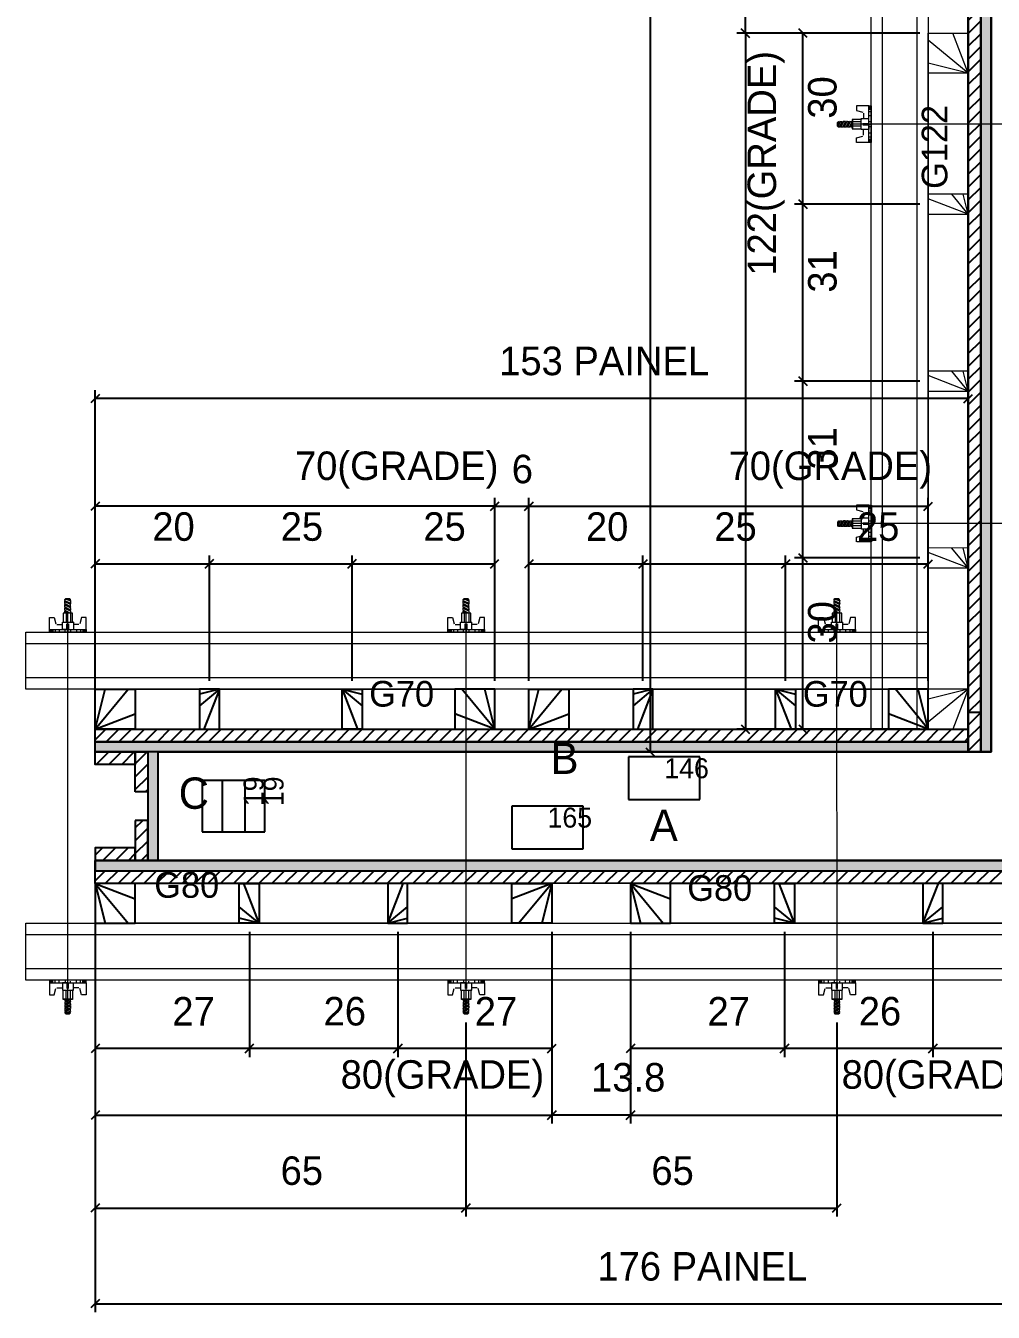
# Model space of a CAD drawing. Header units: metres. Extents: x 4696 to 8840, y 4017 to 4748.
# Drawn here: x 4696.1 to 5035.2, y 4016.9 to 4467.9 of the extents above; entities that cross this region are included whole.
import ezdxf

# ---------------------------------------------------------------- set-up
doc = ezdxf.new("R2010")
doc.units = ezdxf.units.M
for name, color, linetype in [('CHAPA', 7, 'Continuous'), ('CONCRETO', 7, 'Continuous'), ('COTA', 7, 'Continuous'), ('Hachura', 7, 'Continuous'), ('Madeira', 7, 'Continuous'), ('MEIO_PONT', 7, 'Continuous'), ('Perfil Metálico', 7, 'Continuous'), ('SARRAFO', 7, 'Continuous'), ('TEXTO_GERAL', 7, 'Continuous')]:
    doc.layers.add(name, color=color, linetype=linetype)

msp = doc.modelspace()

# ---------------------------------------------------------------- hatches: boundary and pattern name
at = {"layer": 'Hachura'}
h = msp.add_hatch(dxfattribs=at)
h.set_pattern_fill('ANSI31')
h.paths.add_polyline_path([(5026.46, 4633.3), (5030.86, 4633.3), (5030.86, 4213.3), (5026.46, 4213.3), (5026.46, 4633.3)])
h = msp.add_hatch(color=7, dxfattribs=at)
h.dxf.hatch_style = 1
h.paths.add_polyline_path([(5030.86, 4633.3), (5034.46, 4633.3), (5034.46, 4213.3), (5030.86, 4213.3), (5030.86, 4633.3)])
h = msp.add_hatch(dxfattribs=at)
h.set_pattern_fill('ANSI31')
h.paths.add_polyline_path([(5026.46, 4216.9), (5026.46, 4221.3), (4720.46, 4221.3), (4720.46, 4216.9), (5026.46, 4216.9)])
h = msp.add_hatch(color=7, dxfattribs=at)
h.dxf.hatch_style = 1
h.paths.add_polyline_path([(5026.46, 4213.3), (4720.46, 4213.3), (4720.46, 4216.9), (5026.46, 4216.9), (5026.46, 4213.3)])
h = msp.add_hatch(dxfattribs=at)
h.set_pattern_fill('ANSI31')
h.paths.add_polyline_path([(4734.46, 4208.9), (4734.46, 4213.3), (4720.46, 4213.3), (4720.46, 4208.9), (4734.46, 4208.9)])
h = msp.add_hatch(dxfattribs=at)
h.set_pattern_fill('ANSI31')
h.paths.add_polyline_path([(4738.86, 4213.3), (4734.46, 4213.3), (4734.46, 4199.3), (4738.86, 4199.3), (4738.86, 4213.3)])
h = msp.add_hatch(color=7, dxfattribs=at)
h.dxf.hatch_style = 1
h.paths.add_polyline_path([(4738.86, 4175.3), (4742.46, 4175.3), (4742.46, 4213.3), (4738.86, 4213.3), (4738.86, 4175.3)])
h = msp.add_hatch(dxfattribs=at)
h.set_pattern_fill('ANSI31')
h.paths.add_polyline_path([(4738.86, 4175.3), (4734.46, 4175.3), (4734.46, 4189.3), (4738.86, 4189.3), (4738.86, 4175.3)])
h = msp.add_hatch(dxfattribs=at)
h.set_pattern_fill('ANSI31')
h.paths.add_polyline_path([(4734.46, 4179.7), (4734.46, 4175.3), (4720.46, 4175.3), (4720.46, 4179.7), (4734.46, 4179.7)])
h = msp.add_hatch(color=7, dxfattribs=at)
h.dxf.hatch_style = 1
h.paths.add_polyline_path([(5072.46, 4175.3), (4720.46, 4175.3), (4720.46, 4171.7), (5072.46, 4171.7), (5072.46, 4175.3)])
h = msp.add_hatch(dxfattribs=at)
h.set_pattern_fill('ANSI31')
h.paths.add_polyline_path([(5072.46, 4171.7), (5072.46, 4167.3), (4720.46, 4167.3), (4720.46, 4171.7), (5072.46, 4171.7)])

# ---------------------------------------------------------------- linework, layer by layer
at = {"layer": 'CHAPA', "color": 1, "lineweight": 25}
for points in [[(5034.46, 4633.3), (5034.46, 4213.3), (5030.86, 4213.3), (5030.86, 4633.3)], [(5026.46, 4213.3), (4720.46, 4213.3), (4720.46, 4216.9), (5026.46, 4216.9)], [(4738.86, 4175.3), (4742.46, 4175.3), (4742.46, 4213.3), (4738.86, 4213.3)], [(5072.46, 4175.3), (4720.46, 4175.3), (4720.46, 4171.7), (5072.46, 4171.7)]]:
    msp.add_lwpolyline(points, close=True, dxfattribs=at)
at = {"layer": 'CONCRETO', "color": 2, "lineweight": 25}
msp.add_lwpolyline([(4742.46, 4175.3), (4742.46, 4213.3), (5034.46, 4213.3), (5034.46, 4611.3), (5072.46, 4611.3), (5072.46, 4175.3)], close=True, dxfattribs=at)
at = {"layer": 'COTA', "color": 241, "lineweight": 25}
for p, q in [((4914.97, 4633.3), (4914.97, 4213.3)), ((4948.33, 4465.31), (4948.33, 4473.32)), ((5009.47, 4465.31), (4945.33, 4465.31)), ((5009.46, 4465.31), (4945.33, 4465.31)), ((4948.33, 4465.31), (4948.33, 4221.32)), ((5009.46, 4465.31), (4965.52, 4465.31)), ((4968.52, 4405.32), (4968.52, 4465.31)), ((5009.46, 4405.32), (4965.52, 4405.32)), ((5009.46, 4405.32), (4965.52, 4405.32)), ((4968.52, 4343.32), (4968.52, 4405.32)), ((5009.46, 4343.32), (4965.52, 4343.32)), ((5009.46, 4343.32), (4965.52, 4343.32)), ((4968.52, 4281.32), (4968.52, 4343.32)), ((4720.46, 4216.3), (4720.46, 4340.17)), ((5026.46, 4216.3), (5026.46, 4340.17)), ((5026.46, 4337.17), (4720.46, 4337.17)), ((4720.46, 4238.27), (4720.46, 4302.42)), ((4860.46, 4299.42), (4720.46, 4299.42)), ((4860.46, 4238.3), (4860.46, 4302.42)), ((4860.46, 4238.3), (4860.46, 4302.41)), ((4872.45, 4299.41), (4860.46, 4299.41)), ((4872.45, 4238.26), (4872.45, 4302.41)), ((4872.45, 4238.29), (4872.45, 4302.41)), ((5012.45, 4299.41), (4872.45, 4299.41)), ((5012.45, 4238.28), (5012.45, 4302.41)), ((4720.46, 4238.3), (4720.46, 4282.23)), ((4760.46, 4238.3), (4760.46, 4282.23)), ((4760.46, 4238.3), (4760.46, 4282.23)), ((4810.46, 4238.3), (4810.46, 4282.23)), ((4810.46, 4238.3), (4810.46, 4282.23)), ((4860.46, 4238.3), (4860.46, 4282.23)), ((4872.45, 4238.29), (4872.45, 4282.21)), ((4912.45, 4238.29), (4912.45, 4282.21)), ((4912.45, 4238.29), (4912.45, 4282.21)), ((4962.45, 4238.29), (4962.45, 4282.21)), ((4962.45, 4238.29), (4962.45, 4282.21)), ((5009.46, 4281.32), (4965.52, 4281.32)), ((5009.46, 4281.32), (4965.52, 4281.32)), ((4968.52, 4221.32), (4968.52, 4281.32)), ((5012.45, 4238.28), (5012.45, 4282.21)), ((4720.46, 4279.23), (4760.46, 4279.23)), ((4760.46, 4279.23), (4810.46, 4279.23)), ((4810.46, 4279.23), (4860.46, 4279.23)), ((4872.45, 4279.21), (4912.45, 4279.21)), ((4912.45, 4279.21), (4962.45, 4279.21)), ((4962.45, 4279.21), (5012.45, 4279.21)), ((5009.45, 4221.32), (4945.33, 4221.32)), ((5009.45, 4221.32), (4965.52, 4221.32)), ((5023.46, 4213.3), (4911.97, 4213.3)), ((4720.46, 4164.26), (4720.46, 4016.9)), ((4720.46, 4164.26), (4720.46, 4050.43)), ((4720.48, 4150.26), (4720.48, 4106.33)), ((4720.48, 4150.26), (4720.48, 4083.03)), ((4774.48, 4150.26), (4774.48, 4106.33)), ((4774.48, 4150.26), (4774.48, 4106.33)), ((4826.48, 4150.26), (4826.48, 4106.33)), ((4826.48, 4150.26), (4826.48, 4106.33)), ((4880.46, 4150.3), (4880.46, 4083.03)), ((4880.48, 4150.26), (4880.48, 4106.33)), ((4880.48, 4150.26), (4880.48, 4083.03)), ((4908.06, 4150.26), (4908.06, 4083.03)), ((4908.08, 4150.26), (4908.08, 4106.33)), ((4908.08, 4150.26), (4908.08, 4083.03)), ((4962.08, 4150.26), (4962.08, 4106.33)), ((4962.08, 4150.26), (4962.08, 4106.33)), ((5014.08, 4150.26), (5014.08, 4106.33)), ((5014.08, 4150.26), (5014.08, 4106.33)), ((4850.39, 4118.5), (4850.39, 4050.43)), ((4850.39, 4118.5), (4850.39, 4050.43)), ((4980.39, 4118.5), (4980.39, 4050.43)), ((4774.48, 4109.33), (4720.48, 4109.33)), ((4826.48, 4109.33), (4774.48, 4109.33)), ((4880.48, 4109.33), (4826.48, 4109.33)), ((4962.08, 4109.33), (4908.08, 4109.33)), ((5014.08, 4109.33), (4962.08, 4109.33)), ((5068.08, 4109.33), (5014.08, 4109.33)), ((4720.48, 4086.03), (4880.48, 4086.03)), ((4908.06, 4086.03), (4880.46, 4086.03)), ((4908.08, 4086.03), (5068.08, 4086.03)), ((4720.46, 4053.43), (4850.39, 4053.43)), ((4850.39, 4053.43), (4980.39, 4053.43)), ((4720.46, 4019.9), (5072.46, 4019.9))]:
    msp.add_line(p, q, dxfattribs=at)
at = {"layer": 'COTA', "color": 0, "lineweight": 25}
for p, q in [((4949.83, 4463.81), (4946.83, 4466.81)), ((4946.83, 4466.81), (4949.83, 4463.81)), ((4970.02, 4463.81), (4967.02, 4466.81)), ((4970.02, 4403.82), (4967.02, 4406.82)), ((4967.02, 4406.82), (4970.02, 4403.82)), ((4970.02, 4341.82), (4967.02, 4344.82)), ((4967.02, 4344.82), (4970.02, 4341.82)), ((4721.96, 4338.67), (4718.96, 4335.67)), ((5024.96, 4335.67), (5027.96, 4338.67)), ((4721.96, 4300.92), (4718.96, 4297.92)), ((4858.96, 4297.92), (4861.96, 4300.92)), ((4861.96, 4300.91), (4858.96, 4297.91)), ((4873.95, 4300.91), (4870.95, 4297.91)), ((4870.95, 4297.91), (4873.95, 4300.91)), ((5010.95, 4297.91), (5013.95, 4300.91)), ((4721.96, 4280.73), (4718.96, 4277.73)), ((4758.96, 4277.73), (4761.96, 4280.73)), ((4761.96, 4280.73), (4758.96, 4277.73)), ((4808.96, 4277.73), (4811.96, 4280.73)), ((4811.96, 4280.73), (4808.96, 4277.73)), ((4858.96, 4277.73), (4861.96, 4280.73)), ((4873.95, 4280.71), (4870.95, 4277.71)), ((4910.95, 4277.71), (4913.95, 4280.71)), ((4913.95, 4280.71), (4910.95, 4277.71)), ((4960.95, 4277.71), (4963.95, 4280.71)), ((4963.95, 4280.71), (4960.95, 4277.71)), ((4970.02, 4279.82), (4967.02, 4282.82)), ((4967.02, 4282.82), (4970.02, 4279.82)), ((5010.95, 4277.71), (5013.95, 4280.71)), ((4946.83, 4222.82), (4949.83, 4219.82)), ((4967.02, 4222.82), (4970.02, 4219.82)), ((4913.47, 4214.8), (4916.47, 4211.8)), ((4721.98, 4110.83), (4718.98, 4107.83)), ((4775.98, 4110.83), (4772.98, 4107.83)), ((4772.98, 4107.83), (4775.98, 4110.83)), ((4827.98, 4110.83), (4824.98, 4107.83)), ((4824.98, 4107.83), (4827.98, 4110.83)), ((4878.98, 4107.83), (4881.98, 4110.83)), ((4909.58, 4110.83), (4906.58, 4107.83)), ((4963.58, 4110.83), (4960.58, 4107.83)), ((4960.58, 4107.83), (4963.58, 4110.83)), ((5015.58, 4110.83), (5012.58, 4107.83)), ((5012.58, 4107.83), (5015.58, 4110.83)), ((4721.98, 4087.53), (4718.98, 4084.53)), ((4881.96, 4087.53), (4878.96, 4084.53)), ((4878.98, 4084.53), (4881.98, 4087.53)), ((4906.56, 4084.53), (4909.56, 4087.53)), ((4909.58, 4087.53), (4906.58, 4084.53)), ((4721.96, 4054.93), (4718.96, 4051.93)), ((4848.89, 4051.93), (4851.89, 4054.93)), ((4851.89, 4054.93), (4848.89, 4051.93)), ((4978.89, 4051.93), (4981.89, 4054.93)), ((4721.96, 4021.4), (4718.96, 4018.4))]:
    msp.add_line(p, q, dxfattribs=at)
at = {"layer": 'COTA', "color": 180, "lineweight": 25}
for p, q in [((4932.42, 4211.6), (4907.42, 4211.6)), ((4907.42, 4211.6), (4907.42, 4196.6)), ((4932.42, 4196.6), (4932.42, 4211.6)), ((4772.95, 4203.3), (4757.95, 4203.3)), ((4757.95, 4203.3), (4757.95, 4185.3)), ((4779.95, 4203.3), (4764.95, 4203.3)), ((4764.95, 4203.3), (4764.95, 4185.3)), ((4772.95, 4185.3), (4772.95, 4203.3)), ((4779.95, 4185.3), (4779.95, 4203.3)), ((4891.49, 4194.3), (4866.49, 4194.3)), ((4866.49, 4194.3), (4866.49, 4179.3)), ((4891.49, 4179.3), (4891.49, 4194.3)), ((4907.42, 4196.6), (4932.42, 4196.6)), ((4757.95, 4185.3), (4772.95, 4185.3)), ((4764.95, 4185.3), (4779.95, 4185.3)), ((4866.49, 4179.3), (4891.49, 4179.3))]:
    msp.add_line(p, q, dxfattribs=at)
at = {"layer": 'Hachura', "color": 0, "lineweight": 9}
for p, q in [((4991.56, 4439.84), (4987.31, 4439.84)), ((4987.31, 4439.84), (4987.31, 4438.17)), ((4987.31, 4438.17), (4989.52, 4437.58)), ((4991.54, 4439.7), (4992.47, 4439.7)), ((4991.54, 4439.49), (4992.47, 4439.49)), ((4991.54, 4439.16), (4992.47, 4439.16)), ((4991.54, 4438.69), (4992.47, 4438.69)), ((4991.54, 4437.85), (4992.47, 4437.85)), ((4991.56, 4426.94), (4991.56, 4439.84)), ((4991.56, 4439.84), (4992.47, 4439.84)), ((4992.47, 4439.84), (4992.47, 4426.95)), ((4992.47, 4438.89), (4992.47, 4431.07)), ((4980.99, 4434.29), (4980.67, 4433.97)), ((4980.67, 4432.68), (4980.67, 4433.97)), ((4980.99, 4433.78), (4981.32, 4434.45)), ((4981.55, 4434.4), (4980.99, 4433.26)), ((4980.99, 4434.04), (4981.12, 4434.3)), ((4981.63, 4434.3), (4980.99, 4433.01)), ((4980.99, 4434.29), (4980.99, 4432.36)), ((4981.31, 4432.36), (4982.28, 4434.3)), ((4981.31, 4432.36), (4982.28, 4434.3)), ((4981.4, 4432.29), (4982.48, 4434.45)), ((4981.63, 4434.3), (4982.28, 4434.3)), ((4982.71, 4434.4), (4981.64, 4432.25)), ((4982.79, 4434.3), (4981.82, 4432.36)), ((4982.47, 4432.36), (4983.44, 4434.3)), ((4982.56, 4432.29), (4983.65, 4434.45)), ((4983.44, 4434.3), (4982.79, 4434.3)), ((4983.87, 4434.4), (4982.8, 4432.25)), ((4983.95, 4434.3), (4982.99, 4432.36)), ((4983.63, 4432.36), (4984.6, 4434.3)), ((4983.72, 4432.29), (4984.81, 4434.45)), ((4984.16, 4434.3), (4983.95, 4434.3)), ((4985.03, 4434.4), (4983.96, 4432.25)), ((4985.11, 4434.3), (4984.15, 4432.36)), ((4984.16, 4434.3), (4984.6, 4434.3)), ((4984.79, 4432.36), (4985.76, 4434.3)), ((4985.11, 4434.3), (4985.76, 4434.3)), ((4985.76, 4433.52), (4985.13, 4432.25)), ((4985.76, 4435.07), (4985.76, 4431.72)), ((4988.98, 4435.07), (4985.76, 4435.07)), ((4985.76, 4434.3), (4988.98, 4434.3)), ((4985.83, 4435.07), (4985.83, 4431.72)), ((4988.98, 4431.46), (4988.98, 4435.33)), ((4988.98, 4435.33), (4991.56, 4435.33)), ((4988.98, 4435.33), (4988.98, 4435.07)), ((4988.98, 4435.33), (4988.98, 4435.07)), ((4989.56, 4433.6), (4991.56, 4433.6)), ((4989.76, 4437.27), (4989.76, 4435.32)), ((4991.54, 4436.42), (4992.47, 4436.42)), ((4991.56, 4433.39), (4991.56, 4431.46)), ((4991.56, 4433.39), (4992.47, 4433.39)), ((4991.69, 4434.37), (4992.12, 4434.37)), ((4980.99, 4432.36), (4980.67, 4432.68)), ((4981.31, 4432.36), (4980.99, 4432.36)), ((4982.47, 4432.36), (4981.82, 4432.36)), ((4983.63, 4432.36), (4982.99, 4432.36)), ((4983.2, 4432.36), (4982.99, 4432.36)), ((4984.79, 4432.36), (4984.15, 4432.36)), ((4985.76, 4433.26), (4985.31, 4432.36)), ((4985.76, 4432.36), (4985.31, 4432.36)), ((4985.76, 4432.75), (4988.98, 4432.75)), ((4985.76, 4431.72), (4988.98, 4431.72)), ((4987.31, 4428.62), (4989.52, 4429.2)), ((4991.56, 4431.46), (4988.98, 4431.46)), ((4991.56, 4433.08), (4989.56, 4433.08)), ((4989.76, 4429.51), (4989.76, 4431.46)), ((4991.54, 4430.35), (4992.47, 4430.35)), ((4991.54, 4428.94), (4992.47, 4428.94)), ((4991.56, 4432.1), (4991.56, 4432.75)), ((4991.56, 4426.94), (4991.56, 4432.1)), ((4991.88, 4432.43), (4991.67, 4432.43)), ((4992.32, 4432.43), (4991.88, 4432.43)), ((4987.31, 4426.94), (4987.31, 4428.62)), ((4992.47, 4426.95), (4987.33, 4426.95)), ((4991.54, 4428.1), (4992.47, 4428.1)), ((4991.54, 4427.63), (4992.47, 4427.63)), ((4991.54, 4427.3), (4992.47, 4427.3)), ((4991.54, 4427.08), (4992.47, 4427.08)), ((4991.59, 4299.84), (4987.33, 4299.84)), ((4987.33, 4299.84), (4987.33, 4298.17)), ((4987.33, 4298.17), (4989.54, 4297.58)), ((4991.57, 4299.7), (4992.5, 4299.7)), ((4991.57, 4299.49), (4992.5, 4299.49)), ((4991.57, 4299.16), (4992.5, 4299.16)), ((4991.57, 4298.69), (4992.5, 4298.69)), ((4991.59, 4286.94), (4991.59, 4299.84)), ((4991.59, 4299.84), (4992.49, 4299.84)), ((4992.49, 4299.84), (4992.49, 4286.95)), ((4992.49, 4298.89), (4992.49, 4291.07)), ((4981.01, 4294.29), (4980.69, 4293.97)), ((4980.69, 4292.68), (4980.69, 4293.97)), ((4981.01, 4293.78), (4981.35, 4294.45)), ((4981.58, 4294.4), (4981.01, 4293.26)), ((4981.01, 4294.04), (4981.14, 4294.3)), ((4981.66, 4294.3), (4981.01, 4293.01)), ((4981.01, 4294.29), (4981.01, 4292.36)), ((4981.34, 4292.36), (4982.3, 4294.3)), ((4981.34, 4292.36), (4982.3, 4294.3)), ((4981.43, 4292.29), (4982.51, 4294.45)), ((4981.66, 4294.3), (4982.3, 4294.3)), ((4982.74, 4294.4), (4981.67, 4292.25)), ((4982.82, 4294.3), (4981.85, 4292.36)), ((4982.5, 4292.36), (4983.46, 4294.3)), ((4982.59, 4292.29), (4983.67, 4294.45)), ((4983.46, 4294.3), (4982.82, 4294.3)), ((4983.9, 4294.4), (4982.83, 4292.25)), ((4983.98, 4294.3), (4983.01, 4292.36)), ((4983.66, 4292.36), (4984.62, 4294.3)), ((4983.75, 4292.29), (4984.83, 4294.45)), ((4984.19, 4294.3), (4983.98, 4294.3)), ((4985.06, 4294.4), (4983.99, 4292.25)), ((4985.14, 4294.3), (4984.17, 4292.36)), ((4984.19, 4294.3), (4984.62, 4294.3)), ((4984.82, 4292.36), (4985.79, 4294.3)), ((4985.14, 4294.3), (4985.79, 4294.3)), ((4985.79, 4293.52), (4985.15, 4292.25)), ((4985.79, 4295.07), (4985.79, 4291.72)), ((4989.01, 4295.07), (4985.79, 4295.07)), ((4985.79, 4294.3), (4989.01, 4294.3)), ((4985.85, 4295.07), (4985.85, 4291.72)), ((4989.01, 4291.46), (4989.01, 4295.33)), ((4989.01, 4295.33), (4991.59, 4295.33)), ((4989.01, 4295.33), (4989.01, 4295.07)), ((4989.01, 4295.33), (4989.01, 4295.07)), ((4989.59, 4293.6), (4991.59, 4293.6)), ((4989.78, 4297.27), (4989.78, 4295.32)), ((4991.57, 4297.85), (4992.5, 4297.85)), ((4991.57, 4296.42), (4992.49, 4296.42)), ((4991.72, 4294.37), (4992.15, 4294.37)), ((4981.01, 4292.36), (4980.69, 4292.68)), ((4981.34, 4292.36), (4981.01, 4292.36)), ((4982.5, 4292.36), (4981.85, 4292.36)), ((4983.66, 4292.36), (4983.01, 4292.36)), ((4983.22, 4292.36), (4983.01, 4292.36)), ((4984.82, 4292.36), (4984.17, 4292.36)), ((4985.79, 4293.26), (4985.33, 4292.36)), ((4985.79, 4292.36), (4985.33, 4292.36)), ((4985.79, 4292.75), (4989.01, 4292.75)), ((4985.79, 4291.72), (4989.01, 4291.72)), ((4987.33, 4288.62), (4989.54, 4289.2)), ((4991.59, 4291.46), (4989.01, 4291.46)), ((4991.59, 4293.08), (4989.59, 4293.08)), ((4989.78, 4289.51), (4989.78, 4291.46)), ((4991.57, 4290.35), (4992.5, 4290.35)), ((4991.59, 4293.39), (4991.59, 4291.46)), ((4991.59, 4293.39), (4992.49, 4293.39)), ((4991.59, 4292.1), (4991.59, 4292.75)), ((4991.59, 4286.94), (4991.59, 4292.1)), ((4991.91, 4292.43), (4991.7, 4292.43)), ((4992.34, 4292.43), (4991.91, 4292.43)), ((4987.33, 4286.94), (4987.33, 4288.62)), ((4992.49, 4286.95), (4987.36, 4286.95)), ((4991.57, 4288.94), (4992.5, 4288.94)), ((4991.57, 4288.1), (4992.5, 4288.1)), ((4991.57, 4287.63), (4992.5, 4287.63)), ((4991.57, 4287.3), (4992.5, 4287.3)), ((4991.57, 4287.08), (4992.5, 4287.08)), ((4709.82, 4266.78), (4710.14, 4267.1)), ((4709.82, 4266.46), (4709.82, 4266.78)), ((4711.76, 4266.78), (4709.82, 4266.78)), ((4709.82, 4266.46), (4711.76, 4265.49)), ((4709.82, 4266.46), (4711.76, 4265.49)), ((4710.14, 4267.1), (4711.43, 4267.1)), ((4711.76, 4266.14), (4710.47, 4266.78)), ((4711.86, 4266.21), (4710.73, 4266.78)), ((4711.24, 4266.78), (4711.92, 4266.44)), ((4711.76, 4266.78), (4711.43, 4267.1)), ((4711.5, 4266.78), (4711.76, 4266.65)), ((4849.42, 4266.78), (4849.74, 4267.1)), ((4849.42, 4266.46), (4849.42, 4266.78)), ((4851.36, 4266.78), (4849.42, 4266.78)), ((4849.42, 4266.46), (4851.36, 4265.49)), ((4849.42, 4266.46), (4851.36, 4265.49)), ((4849.74, 4267.1), (4851.03, 4267.1)), ((4851.36, 4266.14), (4850.07, 4266.78)), ((4851.46, 4266.21), (4850.33, 4266.78)), ((4850.84, 4266.78), (4851.52, 4266.44)), ((4851.36, 4266.78), (4851.03, 4267.1)), ((4851.1, 4266.78), (4851.36, 4266.65)), ((4979.42, 4266.78), (4979.74, 4267.1)), ((4979.42, 4266.46), (4979.42, 4266.78)), ((4981.36, 4266.78), (4979.42, 4266.78)), ((4979.42, 4266.46), (4981.36, 4265.49)), ((4979.42, 4266.46), (4981.36, 4265.49)), ((4979.74, 4267.1), (4981.03, 4267.1)), ((4981.36, 4266.14), (4980.07, 4266.78)), ((4981.46, 4266.21), (4980.33, 4266.78)), ((4980.84, 4266.78), (4981.52, 4266.44)), ((4981.36, 4266.78), (4981.03, 4267.1)), ((4981.1, 4266.78), (4981.36, 4266.65)), ((4712.53, 4262.01), (4709.18, 4262.01)), ((4709.18, 4262.01), (4709.18, 4258.78)), ((4712.53, 4261.94), (4709.18, 4261.94)), ((4711.86, 4265.05), (4709.72, 4266.12)), ((4711.86, 4263.89), (4709.72, 4264.96)), ((4711.86, 4262.73), (4709.72, 4263.8)), ((4710.98, 4262.01), (4709.72, 4262.64)), ((4709.75, 4266.37), (4711.92, 4265.28)), ((4709.75, 4265.2), (4711.92, 4264.12)), ((4709.75, 4264.04), (4711.92, 4262.96)), ((4709.82, 4265.3), (4709.82, 4265.94)), ((4711.76, 4264.97), (4709.82, 4265.94)), ((4709.82, 4265.3), (4711.76, 4264.33)), ((4709.82, 4264.14), (4709.82, 4264.78)), ((4711.76, 4263.81), (4709.82, 4264.78)), ((4709.82, 4264.57), (4709.82, 4264.78)), ((4709.82, 4264.14), (4711.76, 4263.17)), ((4709.82, 4262.98), (4709.82, 4263.62)), ((4711.76, 4262.65), (4709.82, 4263.62)), ((4709.82, 4262.98), (4711.76, 4262.01)), ((4710.73, 4262.01), (4709.82, 4262.46)), ((4709.82, 4262.01), (4709.82, 4262.46)), ((4710.21, 4262.01), (4710.21, 4258.78)), ((4711.76, 4266.14), (4711.76, 4265.49)), ((4711.76, 4264.33), (4711.76, 4264.97)), ((4711.76, 4263.6), (4711.76, 4263.81)), ((4711.76, 4263.6), (4711.76, 4263.17)), ((4711.76, 4262.65), (4711.76, 4262.01)), ((4711.76, 4262.01), (4711.76, 4258.78)), ((4712.53, 4258.78), (4712.53, 4262.01)), ((4852.13, 4262.01), (4848.78, 4262.01)), ((4848.78, 4262.01), (4848.78, 4258.78)), ((4852.13, 4261.94), (4848.78, 4261.94)), ((4851.46, 4265.05), (4849.32, 4266.12)), ((4851.46, 4263.89), (4849.32, 4264.96)), ((4851.46, 4262.73), (4849.32, 4263.8)), ((4850.58, 4262.01), (4849.32, 4262.64)), ((4849.35, 4266.37), (4851.52, 4265.28)), ((4849.35, 4265.2), (4851.52, 4264.12)), ((4849.35, 4264.04), (4851.52, 4262.96)), ((4849.42, 4265.3), (4849.42, 4265.94)), ((4851.36, 4264.97), (4849.42, 4265.94)), ((4849.42, 4265.3), (4851.36, 4264.33)), ((4849.42, 4264.14), (4849.42, 4264.78)), ((4851.36, 4263.81), (4849.42, 4264.78)), ((4849.42, 4264.57), (4849.42, 4264.78)), ((4849.42, 4264.14), (4851.36, 4263.17)), ((4849.42, 4262.98), (4849.42, 4263.62)), ((4851.36, 4262.65), (4849.42, 4263.62)), ((4849.42, 4262.98), (4851.36, 4262.01)), ((4850.33, 4262.01), (4849.42, 4262.46)), ((4849.42, 4262.01), (4849.42, 4262.46)), ((4849.81, 4262.01), (4849.81, 4258.78)), ((4851.36, 4266.14), (4851.36, 4265.49)), ((4851.36, 4264.33), (4851.36, 4264.97)), ((4851.36, 4263.6), (4851.36, 4263.81)), ((4851.36, 4263.6), (4851.36, 4263.17)), ((4851.36, 4262.65), (4851.36, 4262.01)), ((4851.36, 4262.01), (4851.36, 4258.78)), ((4852.13, 4258.78), (4852.13, 4262.01)), ((4982.13, 4262.01), (4978.78, 4262.01)), ((4978.78, 4262.01), (4978.78, 4258.78)), ((4982.13, 4261.94), (4978.78, 4261.94)), ((4981.46, 4265.05), (4979.32, 4266.12)), ((4981.46, 4263.89), (4979.32, 4264.96)), ((4981.46, 4262.73), (4979.32, 4263.8)), ((4980.58, 4262.01), (4979.32, 4262.64)), ((4979.35, 4266.37), (4981.52, 4265.28)), ((4979.35, 4265.2), (4981.52, 4264.12)), ((4979.35, 4264.04), (4981.52, 4262.96)), ((4979.42, 4265.3), (4979.42, 4265.94)), ((4981.36, 4264.97), (4979.42, 4265.94)), ((4979.42, 4265.3), (4981.36, 4264.33)), ((4979.42, 4264.14), (4979.42, 4264.78)), ((4981.36, 4263.81), (4979.42, 4264.78)), ((4979.42, 4264.57), (4979.42, 4264.78)), ((4979.42, 4264.14), (4981.36, 4263.17)), ((4979.42, 4262.98), (4979.42, 4263.62)), ((4981.36, 4262.65), (4979.42, 4263.62)), ((4979.42, 4262.98), (4981.36, 4262.01)), ((4980.33, 4262.01), (4979.42, 4262.46)), ((4979.42, 4262.01), (4979.42, 4262.46)), ((4979.81, 4262.01), (4979.81, 4258.78)), ((4981.36, 4266.14), (4981.36, 4265.49)), ((4981.36, 4264.33), (4981.36, 4264.97)), ((4981.36, 4263.6), (4981.36, 4263.81)), ((4981.36, 4263.6), (4981.36, 4263.17)), ((4981.36, 4262.65), (4981.36, 4262.01)), ((4981.36, 4262.01), (4981.36, 4258.78)), ((4982.13, 4258.78), (4982.13, 4262.01)), ((4704.41, 4260.46), (4706.08, 4260.46)), ((4704.41, 4255.3), (4704.41, 4260.44)), ((4706.08, 4260.46), (4706.66, 4258.25)), ((4706.98, 4258.01), (4708.92, 4258.01)), ((4708.92, 4258.78), (4712.79, 4258.78)), ((4708.92, 4256.2), (4708.92, 4258.78)), ((4710.54, 4256.2), (4710.54, 4258.2)), ((4711.06, 4258.2), (4711.06, 4256.2)), ((4712.79, 4258.78), (4712.53, 4258.78)), ((4712.79, 4258.78), (4712.53, 4258.78)), ((4712.79, 4258.78), (4712.79, 4256.2)), ((4714.73, 4258.01), (4712.79, 4258.01)), ((4715.63, 4260.46), (4715.05, 4258.25)), ((4717.3, 4260.46), (4715.63, 4260.46)), ((4717.3, 4256.2), (4717.3, 4260.46)), ((4844, 4260.46), (4845.68, 4260.46)), ((4844.01, 4255.3), (4844.01, 4260.44)), ((4845.68, 4260.46), (4846.26, 4258.25)), ((4846.58, 4258.01), (4848.52, 4258.01)), ((4848.52, 4258.78), (4852.39, 4258.78)), ((4848.52, 4256.2), (4848.52, 4258.78)), ((4850.14, 4256.2), (4850.14, 4258.2)), ((4850.66, 4258.2), (4850.66, 4256.2)), ((4852.39, 4258.78), (4852.13, 4258.78)), ((4852.39, 4258.78), (4852.13, 4258.78)), ((4854.33, 4258.01), (4852.38, 4258.01)), ((4852.39, 4258.78), (4852.39, 4256.2)), ((4855.23, 4260.46), (4854.64, 4258.25)), ((4856.9, 4260.46), (4855.23, 4260.46)), ((4856.9, 4256.2), (4856.9, 4260.46)), ((4974, 4260.46), (4975.68, 4260.46)), ((4974.01, 4255.3), (4974.01, 4260.44)), ((4975.68, 4260.46), (4976.26, 4258.25)), ((4976.58, 4258.01), (4978.52, 4258.01)), ((4978.52, 4258.78), (4982.39, 4258.78)), ((4978.52, 4256.2), (4978.52, 4258.78)), ((4980.14, 4256.2), (4980.14, 4258.2)), ((4980.66, 4258.2), (4980.66, 4256.2)), ((4982.39, 4258.78), (4982.13, 4258.78)), ((4982.39, 4258.78), (4982.13, 4258.78)), ((4984.33, 4258.01), (4982.38, 4258.01)), ((4982.39, 4258.78), (4982.39, 4256.2)), ((4985.23, 4260.46), (4984.64, 4258.25)), ((4986.9, 4260.46), (4985.23, 4260.46)), ((4986.9, 4256.2), (4986.9, 4260.46)), ((4704.41, 4256.2), (4717.3, 4256.2)), ((4704.41, 4256.2), (4709.57, 4256.2)), ((4717.3, 4255.3), (4704.41, 4255.3)), ((4704.55, 4256.22), (4704.55, 4255.3)), ((4704.76, 4256.22), (4704.76, 4255.3)), ((4705.09, 4256.22), (4705.09, 4255.3)), ((4705.56, 4256.22), (4705.56, 4255.3)), ((4706.4, 4256.22), (4706.4, 4255.3)), ((4707.82, 4256.22), (4707.82, 4255.3)), ((4716.35, 4255.3), (4708.54, 4255.3)), ((4710.85, 4256.2), (4708.92, 4256.2)), ((4709.57, 4256.2), (4710.21, 4256.2)), ((4709.9, 4255.88), (4709.9, 4256.1)), ((4709.9, 4255.45), (4709.9, 4255.88)), ((4710.85, 4256.2), (4710.85, 4255.3)), ((4711.83, 4256.08), (4711.83, 4255.64)), ((4713.88, 4256.22), (4713.88, 4255.3)), ((4715.31, 4256.22), (4715.31, 4255.3)), ((4716.16, 4256.22), (4716.16, 4255.3)), ((4716.62, 4256.22), (4716.62, 4255.3)), ((4716.96, 4256.22), (4716.96, 4255.3)), ((4717.17, 4256.22), (4717.17, 4255.3)), ((4717.3, 4256.2), (4717.3, 4255.3)), ((4844, 4256.2), (4856.9, 4256.2)), ((4844, 4256.2), (4849.16, 4256.2)), ((4856.9, 4255.3), (4844.01, 4255.3)), ((4844.15, 4256.22), (4844.15, 4255.3)), ((4844.36, 4256.22), (4844.36, 4255.3)), ((4844.69, 4256.22), (4844.69, 4255.3)), ((4845.16, 4256.22), (4845.16, 4255.3)), ((4846, 4256.22), (4846, 4255.3)), ((4847.41, 4256.22), (4847.41, 4255.3)), ((4855.95, 4255.3), (4848.14, 4255.3)), ((4850.45, 4256.2), (4848.52, 4256.2)), ((4849.16, 4256.2), (4849.81, 4256.2)), ((4849.49, 4255.88), (4849.49, 4256.1)), ((4849.49, 4255.45), (4849.49, 4255.88)), ((4850.45, 4256.2), (4850.45, 4255.3)), ((4851.43, 4256.08), (4851.43, 4255.64)), ((4853.48, 4256.22), (4853.48, 4255.3)), ((4854.91, 4256.22), (4854.91, 4255.3)), ((4855.75, 4256.22), (4855.75, 4255.3)), ((4856.22, 4256.22), (4856.22, 4255.3)), ((4856.56, 4256.22), (4856.56, 4255.3)), ((4856.77, 4256.22), (4856.77, 4255.3)), ((4856.9, 4256.2), (4856.9, 4255.3)), ((4974, 4256.2), (4986.9, 4256.2)), ((4974, 4256.2), (4979.16, 4256.2)), ((4986.9, 4255.3), (4974.01, 4255.3)), ((4974.15, 4256.22), (4974.15, 4255.3)), ((4974.36, 4256.22), (4974.36, 4255.3)), ((4974.69, 4256.22), (4974.69, 4255.3)), ((4975.16, 4256.22), (4975.16, 4255.3)), ((4976, 4256.22), (4976, 4255.3)), ((4977.41, 4256.22), (4977.41, 4255.3)), ((4985.95, 4255.3), (4978.14, 4255.3)), ((4980.45, 4256.2), (4978.52, 4256.2)), ((4979.16, 4256.2), (4979.81, 4256.2)), ((4979.49, 4255.88), (4979.49, 4256.1)), ((4979.49, 4255.45), (4979.49, 4255.88)), ((4980.45, 4256.2), (4980.45, 4255.3)), ((4981.43, 4256.08), (4981.43, 4255.64)), ((4983.48, 4256.22), (4983.48, 4255.3)), ((4984.91, 4256.22), (4984.91, 4255.3)), ((4985.75, 4256.22), (4985.75, 4255.3)), ((4986.22, 4256.22), (4986.22, 4255.3)), ((4986.56, 4256.22), (4986.56, 4255.3)), ((4986.77, 4256.22), (4986.77, 4255.3)), ((4986.9, 4256.2), (4986.9, 4255.3)), ((4717.3, 4133.3), (4704.41, 4133.3)), ((4704.41, 4133.3), (4704.41, 4128.16)), ((4704.41, 4132.4), (4717.3, 4132.4)), ((4704.41, 4132.4), (4709.56, 4132.4)), ((4704.55, 4132.38), (4704.55, 4133.31)), ((4704.76, 4132.38), (4704.76, 4133.31)), ((4705.09, 4132.38), (4705.09, 4133.31)), ((4705.56, 4132.38), (4705.56, 4133.31)), ((4706.4, 4132.38), (4706.4, 4133.31)), ((4707.81, 4132.38), (4707.81, 4133.31)), ((4716.35, 4133.3), (4708.54, 4133.3)), ((4710.85, 4132.4), (4708.92, 4132.4)), ((4708.92, 4132.4), (4708.92, 4129.82)), ((4709.56, 4132.4), (4710.21, 4132.4)), ((4709.89, 4133.15), (4709.89, 4132.72)), ((4709.89, 4132.72), (4709.89, 4132.51)), ((4710.54, 4132.4), (4710.54, 4130.4)), ((4710.85, 4132.4), (4710.85, 4133.3)), ((4711.06, 4130.4), (4711.06, 4132.4)), ((4711.83, 4132.52), (4711.83, 4132.96)), ((4712.79, 4129.82), (4712.79, 4132.4)), ((4713.88, 4132.38), (4713.88, 4133.3)), ((4715.31, 4132.38), (4715.31, 4133.31)), ((4716.16, 4132.38), (4716.16, 4133.31)), ((4716.62, 4132.38), (4716.62, 4133.31)), ((4716.96, 4132.38), (4716.96, 4133.31)), ((4717.17, 4132.38), (4717.17, 4133.31)), ((4717.3, 4132.4), (4717.3, 4133.3)), ((4717.3, 4132.4), (4717.3, 4128.14)), ((4844.01, 4132.4), (4856.91, 4132.4)), ((4844.01, 4132.4), (4849.17, 4132.4)), ((4856.91, 4133.3), (4844.02, 4133.3)), ((4844.02, 4133.3), (4844.02, 4128.16)), ((4844.15, 4132.38), (4844.15, 4133.31)), ((4844.36, 4132.38), (4844.36, 4133.31)), ((4844.7, 4132.38), (4844.7, 4133.31)), ((4845.16, 4132.38), (4845.16, 4133.31)), ((4846.01, 4132.38), (4846.01, 4133.31)), ((4847.42, 4132.38), (4847.42, 4133.31)), ((4855.96, 4133.3), (4848.14, 4133.3)), ((4850.46, 4132.4), (4848.53, 4132.4)), ((4848.53, 4132.4), (4848.53, 4129.82)), ((4849.17, 4132.4), (4849.82, 4132.4)), ((4849.5, 4133.15), (4849.5, 4132.72)), ((4849.5, 4132.72), (4849.5, 4132.51)), ((4850.15, 4132.4), (4850.15, 4130.4)), ((4850.46, 4132.4), (4850.46, 4133.3)), ((4850.66, 4130.4), (4850.66, 4132.4)), ((4851.44, 4132.52), (4851.44, 4132.96)), ((4852.4, 4129.82), (4852.4, 4132.4)), ((4853.49, 4132.38), (4853.49, 4133.3)), ((4854.92, 4132.38), (4854.92, 4133.31)), ((4855.76, 4132.38), (4855.76, 4133.31)), ((4856.23, 4132.38), (4856.23, 4133.31)), ((4856.56, 4132.38), (4856.56, 4133.31)), ((4856.77, 4132.38), (4856.77, 4133.31)), ((4856.91, 4132.4), (4856.91, 4133.3)), ((4856.91, 4132.4), (4856.91, 4128.14)), ((4974.01, 4132.4), (4986.91, 4132.4)), ((4974.01, 4132.4), (4979.17, 4132.4)), ((4986.91, 4133.3), (4974.02, 4133.3)), ((4974.02, 4133.3), (4974.02, 4128.16)), ((4974.15, 4132.38), (4974.15, 4133.31)), ((4974.36, 4132.38), (4974.36, 4133.31)), ((4974.7, 4132.38), (4974.7, 4133.31)), ((4975.16, 4132.38), (4975.16, 4133.31)), ((4976.01, 4132.38), (4976.01, 4133.31)), ((4977.42, 4132.38), (4977.42, 4133.31)), ((4985.96, 4133.3), (4978.14, 4133.3)), ((4980.46, 4132.4), (4978.53, 4132.4)), ((4978.53, 4132.4), (4978.53, 4129.82)), ((4979.17, 4132.4), (4979.82, 4132.4)), ((4979.5, 4133.15), (4979.5, 4132.72)), ((4979.5, 4132.72), (4979.5, 4132.51)), ((4980.15, 4132.4), (4980.15, 4130.4)), ((4980.46, 4132.4), (4980.46, 4133.3)), ((4980.66, 4130.4), (4980.66, 4132.4)), ((4981.44, 4132.52), (4981.44, 4132.96)), ((4982.4, 4129.82), (4982.4, 4132.4)), ((4983.49, 4132.38), (4983.49, 4133.3)), ((4984.92, 4132.38), (4984.92, 4133.31)), ((4985.76, 4132.38), (4985.76, 4133.31)), ((4986.23, 4132.38), (4986.23, 4133.31)), ((4986.56, 4132.38), (4986.56, 4133.31)), ((4986.77, 4132.38), (4986.77, 4133.31)), ((4986.91, 4132.4), (4986.91, 4133.3)), ((4986.91, 4132.4), (4986.91, 4128.14)), ((4704.41, 4128.14), (4706.08, 4128.14)), ((4706.08, 4128.14), (4706.66, 4130.35)), ((4706.98, 4130.59), (4708.92, 4130.59)), ((4708.92, 4129.82), (4712.79, 4129.82)), ((4709.18, 4126.59), (4709.18, 4129.82)), ((4712.53, 4126.66), (4709.18, 4126.66)), ((4710.21, 4126.59), (4710.21, 4129.82)), ((4711.76, 4126.59), (4711.76, 4129.82)), ((4712.53, 4129.82), (4712.53, 4126.59)), ((4712.79, 4129.82), (4712.53, 4129.82)), ((4712.79, 4129.82), (4712.53, 4129.82)), ((4714.73, 4130.59), (4712.79, 4130.59)), ((4715.63, 4128.14), (4715.05, 4130.35)), ((4717.3, 4128.14), (4715.63, 4128.14)), ((4844.01, 4128.14), (4845.69, 4128.14)), ((4845.69, 4128.14), (4846.27, 4130.35)), ((4846.58, 4130.59), (4848.53, 4130.59)), ((4848.53, 4129.82), (4852.4, 4129.82)), ((4848.78, 4126.59), (4848.78, 4129.82)), ((4852.14, 4126.66), (4848.78, 4126.66)), ((4849.82, 4126.59), (4849.82, 4129.82)), ((4851.36, 4126.59), (4851.36, 4129.82)), ((4852.14, 4129.82), (4852.14, 4126.59)), ((4852.4, 4129.82), (4852.14, 4129.82)), ((4852.4, 4129.82), (4852.14, 4129.82)), ((4854.34, 4130.59), (4852.39, 4130.59)), ((4855.23, 4128.14), (4854.65, 4130.35)), ((4856.91, 4128.14), (4855.23, 4128.14)), ((4974.01, 4128.14), (4975.69, 4128.14)), ((4975.69, 4128.14), (4976.27, 4130.35)), ((4976.58, 4130.59), (4978.53, 4130.59)), ((4978.53, 4129.82), (4982.4, 4129.82)), ((4978.78, 4126.59), (4978.78, 4129.82)), ((4982.14, 4126.66), (4978.78, 4126.66)), ((4979.82, 4126.59), (4979.82, 4129.82)), ((4981.36, 4126.59), (4981.36, 4129.82)), ((4982.14, 4129.82), (4982.14, 4126.59)), ((4982.4, 4129.82), (4982.14, 4129.82)), ((4982.4, 4129.82), (4982.14, 4129.82)), ((4984.34, 4130.59), (4982.39, 4130.59)), ((4985.23, 4128.14), (4984.65, 4130.35)), ((4986.91, 4128.14), (4985.23, 4128.14)), ((4712.53, 4126.59), (4709.18, 4126.59)), ((4710.98, 4126.59), (4709.72, 4125.96)), ((4711.86, 4125.87), (4709.72, 4124.8)), ((4711.86, 4124.71), (4709.72, 4123.64)), ((4711.86, 4123.55), (4709.72, 4122.48)), ((4709.75, 4124.56), (4711.92, 4125.64)), ((4709.75, 4123.4), (4711.92, 4124.48)), ((4709.75, 4122.24), (4711.92, 4123.32)), ((4709.82, 4125.63), (4711.76, 4126.59)), ((4710.73, 4126.59), (4709.82, 4126.14)), ((4709.82, 4126.59), (4709.82, 4126.14)), ((4711.76, 4125.95), (4709.82, 4124.98)), ((4709.82, 4125.63), (4709.82, 4124.98)), ((4709.82, 4124.47), (4711.76, 4125.43)), ((4711.76, 4124.79), (4709.82, 4123.82)), ((4709.82, 4124.47), (4709.82, 4123.82)), ((4709.82, 4123.3), (4711.76, 4124.27)), ((4709.82, 4124.03), (4709.82, 4123.82)), ((4711.76, 4123.63), (4709.82, 4122.66)), ((4709.82, 4123.3), (4709.82, 4122.66)), ((4709.82, 4122.14), (4711.76, 4123.11)), ((4709.82, 4122.14), (4711.76, 4123.11)), ((4709.82, 4122.14), (4709.82, 4121.82)), ((4711.76, 4122.47), (4710.47, 4121.82)), ((4711.86, 4122.39), (4710.73, 4121.82)), ((4711.24, 4121.82), (4711.92, 4122.16)), ((4711.76, 4125.95), (4711.76, 4126.59)), ((4711.76, 4125), (4711.76, 4125.43)), ((4711.76, 4125), (4711.76, 4124.79)), ((4711.76, 4124.27), (4711.76, 4123.63)), ((4711.76, 4122.47), (4711.76, 4123.11)), ((4852.14, 4126.59), (4848.78, 4126.59)), ((4850.59, 4126.59), (4849.32, 4125.96)), ((4851.46, 4125.87), (4849.32, 4124.8)), ((4851.46, 4124.71), (4849.32, 4123.64)), ((4851.46, 4123.55), (4849.32, 4122.48)), ((4849.36, 4124.56), (4851.52, 4125.64)), ((4849.36, 4123.4), (4851.52, 4124.48)), ((4849.36, 4122.24), (4851.52, 4123.32)), ((4849.43, 4125.63), (4851.36, 4126.59)), ((4850.33, 4126.59), (4849.43, 4126.14)), ((4849.43, 4126.59), (4849.43, 4126.14)), ((4851.36, 4125.95), (4849.43, 4124.98)), ((4849.43, 4125.63), (4849.43, 4124.98)), ((4849.43, 4124.47), (4851.36, 4125.43)), ((4851.36, 4124.79), (4849.43, 4123.82)), ((4849.43, 4124.47), (4849.43, 4123.82)), ((4849.43, 4123.3), (4851.36, 4124.27)), ((4849.43, 4124.03), (4849.43, 4123.82)), ((4851.36, 4123.63), (4849.43, 4122.66)), ((4849.43, 4123.3), (4849.43, 4122.66)), ((4849.43, 4122.14), (4851.36, 4123.11)), ((4849.43, 4122.14), (4851.36, 4123.11)), ((4849.43, 4122.14), (4849.43, 4121.82)), ((4851.36, 4122.47), (4850.07, 4121.82)), ((4851.46, 4122.39), (4850.33, 4121.82)), ((4850.85, 4121.82), (4851.52, 4122.16)), ((4851.36, 4125.95), (4851.36, 4126.59)), ((4851.36, 4125), (4851.36, 4125.43)), ((4851.36, 4125), (4851.36, 4124.79)), ((4851.36, 4124.27), (4851.36, 4123.63)), ((4851.36, 4122.47), (4851.36, 4123.11)), ((4982.14, 4126.59), (4978.78, 4126.59)), ((4980.59, 4126.59), (4979.32, 4125.96)), ((4981.46, 4125.87), (4979.32, 4124.8)), ((4981.46, 4124.71), (4979.32, 4123.64)), ((4981.46, 4123.55), (4979.32, 4122.48)), ((4979.36, 4124.56), (4981.52, 4125.64)), ((4979.36, 4123.4), (4981.52, 4124.48)), ((4979.36, 4122.24), (4981.52, 4123.32)), ((4979.43, 4125.63), (4981.36, 4126.59)), ((4980.33, 4126.59), (4979.43, 4126.14)), ((4979.43, 4126.59), (4979.43, 4126.14)), ((4981.36, 4125.95), (4979.43, 4124.98)), ((4979.43, 4125.63), (4979.43, 4124.98)), ((4979.43, 4124.47), (4981.36, 4125.43)), ((4981.36, 4124.79), (4979.43, 4123.82)), ((4979.43, 4124.47), (4979.43, 4123.82)), ((4979.43, 4123.3), (4981.36, 4124.27)), ((4979.43, 4124.03), (4979.43, 4123.82)), ((4981.36, 4123.63), (4979.43, 4122.66)), ((4979.43, 4123.3), (4979.43, 4122.66)), ((4979.43, 4122.14), (4981.36, 4123.11)), ((4979.43, 4122.14), (4981.36, 4123.11)), ((4979.43, 4122.14), (4979.43, 4121.82)), ((4981.36, 4122.47), (4980.07, 4121.82)), ((4981.46, 4122.39), (4980.33, 4121.82)), ((4980.85, 4121.82), (4981.52, 4122.16)), ((4981.36, 4125.95), (4981.36, 4126.59)), ((4981.36, 4125), (4981.36, 4125.43)), ((4981.36, 4125), (4981.36, 4124.79)), ((4981.36, 4124.27), (4981.36, 4123.63)), ((4981.36, 4122.47), (4981.36, 4123.11)), ((4709.82, 4121.82), (4710.14, 4121.5)), ((4711.76, 4121.82), (4709.82, 4121.82)), ((4710.14, 4121.5), (4711.43, 4121.5)), ((4711.76, 4121.82), (4711.43, 4121.5)), ((4711.5, 4121.82), (4711.76, 4121.95)), ((4849.43, 4121.82), (4849.75, 4121.5)), ((4851.36, 4121.82), (4849.43, 4121.82)), ((4849.75, 4121.5), (4851.04, 4121.5)), ((4851.36, 4121.82), (4851.04, 4121.5)), ((4851.11, 4121.82), (4851.36, 4121.95)), ((4979.43, 4121.82), (4979.75, 4121.5)), ((4981.36, 4121.82), (4979.43, 4121.82)), ((4979.75, 4121.5), (4981.04, 4121.5)), ((4981.36, 4121.82), (4981.04, 4121.5)), ((4981.11, 4121.82), (4981.36, 4121.95))]:
    msp.add_line(p, q, dxfattribs=at)
at = {"layer": 'Hachura', "color": 251, "lineweight": 9}
for p, q in [((5125.27, 4433.39), (4985.47, 4433.38)), ((5125.29, 4293.39), (4985.49, 4293.38)), ((4710.86, 4122.5), (4710.85, 4262.3)), ((4850.46, 4122.53), (4850.45, 4262.33)), ((4980.46, 4122.53), (4980.45, 4262.33))]:
    msp.add_line(p, q, dxfattribs=at)
at = {"layer": 'Madeira', "color": 126, "lineweight": 18}
for p, q in [((5026.44, 4451.29), (5021.03, 4465.3)), ((5026.44, 4451.29), (5012.46, 4462.83)), ((5026.44, 4451.29), (5012.45, 4454.79)), ((5026.46, 4401.8), (5012.46, 4407.24)), ((5026.46, 4401.8), (5020.71, 4408.81)), ((5026.46, 4401.8), (5024.72, 4408.8)), ((5026.46, 4339.8), (5012.46, 4345.24)), ((5026.46, 4339.8), (5020.71, 4346.81)), ((5026.46, 4339.8), (5024.72, 4346.8)), ((5026.46, 4277.8), (5020.71, 4284.81)), ((5026.46, 4277.8), (5024.72, 4284.8)), ((5026.46, 4277.8), (5012.46, 4283.24)), ((5026.46, 4235.3), (5012.45, 4223.8)), ((5026.46, 4235.3), (5012.46, 4231.83)), ((5026.46, 4235.3), (5021.02, 4221.31))]:
    msp.add_line(p, q, dxfattribs=at)
for points in [[(5026.44, 4451.29), (5012.44, 4451.31), (5012.46, 4465.31), (5026.46, 4465.29)], [(5026.46, 4221.3), (5012.46, 4221.32), (5012.46, 4465.31), (5026.46, 4465.29)], [(5026.46, 4401.8), (5026.46, 4408.8), (5012.46, 4408.82), (5012.46, 4401.82)], [(5026.46, 4339.8), (5026.46, 4346.8), (5012.46, 4346.82), (5012.46, 4339.82)], [(5026.46, 4277.8), (5026.46, 4284.8), (5012.46, 4284.82), (5012.46, 4277.82)], [(4720.46, 4221.3), (4720.46, 4235.3), (4860.46, 4235.3), (4860.46, 4221.3)], [(4872.45, 4221.29), (4872.45, 4235.29), (5012.45, 4235.29), (5012.45, 4221.29)], [(5026.46, 4235.3), (5012.46, 4235.32), (5012.45, 4221.32), (5026.45, 4221.3)], [(4880.46, 4167.26), (4880.46, 4153.26), (4720.46, 4153.26), (4720.46, 4167.26)], [(5068.06, 4167.26), (5068.06, 4153.26), (4908.06, 4153.26), (4908.06, 4167.26)]]:
    msp.add_lwpolyline(points, close=True, dxfattribs=at)
at = {"layer": 'MEIO_PONT', "color": 93, "lineweight": 25}
for p, q in [((4720.46, 4221.3), (4731.97, 4235.3)), ((4720.46, 4221.3), (4723.94, 4235.3)), ((4763.96, 4235.3), (4756.96, 4229.54)), ((4763.96, 4235.3), (4756.96, 4233.56)), ((4763.96, 4235.3), (4758.53, 4221.3)), ((4806.96, 4235.3), (4813.96, 4229.54)), ((4806.96, 4235.3), (4813.96, 4233.56)), ((4806.96, 4235.3), (4812.38, 4221.3)), ((4860.46, 4221.3), (4848.94, 4235.3)), ((4860.46, 4221.3), (4856.97, 4235.3)), ((4872.45, 4221.29), (4883.96, 4235.29)), ((4872.45, 4221.29), (4875.93, 4235.29)), ((4915.95, 4235.29), (4908.95, 4229.53)), ((4915.95, 4235.29), (4908.95, 4233.54)), ((4915.95, 4235.29), (4910.52, 4221.29)), ((4958.95, 4235.29), (4965.95, 4229.53)), ((4958.95, 4235.29), (4965.95, 4233.54)), ((4958.95, 4235.29), (4964.38, 4221.29)), ((5012.45, 4221.29), (5000.93, 4235.29)), ((5012.45, 4221.29), (5008.96, 4235.29)), ((4720.46, 4221.3), (4734.46, 4226.73)), ((4860.46, 4221.3), (4846.46, 4226.73)), ((4872.45, 4221.29), (4886.45, 4226.71)), ((5012.45, 4221.29), (4998.45, 4226.71)), ((4720.46, 4167.26), (4731.97, 4153.26)), ((4720.46, 4167.26), (4723.94, 4153.26)), ((4720.46, 4167.26), (4734.46, 4161.83)), ((4777.96, 4153.26), (4772.53, 4167.26)), ((4822.96, 4153.26), (4828.38, 4167.26)), ((4880.46, 4167.26), (4866.46, 4161.83)), ((4880.46, 4167.26), (4868.94, 4153.26)), ((4880.46, 4167.26), (4876.97, 4153.26)), ((4908.06, 4167.26), (4919.57, 4153.26)), ((4908.06, 4167.26), (4911.54, 4153.26)), ((4908.06, 4167.26), (4922.06, 4161.83)), ((4965.56, 4153.26), (4960.13, 4167.26)), ((5010.56, 4153.26), (5015.98, 4167.26)), ((4777.96, 4153.26), (4770.96, 4159.02)), ((4822.96, 4153.26), (4829.96, 4159.02)), ((4965.56, 4153.26), (4958.56, 4159.02)), ((5010.56, 4153.26), (5017.56, 4159.02)), ((4777.96, 4153.26), (4770.96, 4155)), ((4822.96, 4153.26), (4829.96, 4155)), ((4965.56, 4153.26), (4958.56, 4155)), ((5010.56, 4153.26), (5017.56, 4155))]:
    msp.add_line(p, q, dxfattribs=at)
for points in [[(4720.46, 4221.3), (4720.46, 4235.3), (4734.46, 4235.3), (4734.46, 4221.3)], [(4763.96, 4235.3), (4756.96, 4235.3), (4756.96, 4221.3), (4763.96, 4221.3)], [(4806.96, 4235.3), (4813.96, 4235.3), (4813.96, 4221.3), (4806.96, 4221.3)], [(4860.46, 4221.3), (4860.46, 4235.3), (4846.46, 4235.3), (4846.46, 4221.3)], [(4872.45, 4221.29), (4872.45, 4235.29), (4886.45, 4235.29), (4886.45, 4221.29)], [(4915.95, 4235.29), (4908.95, 4235.29), (4908.95, 4221.29), (4915.95, 4221.29)], [(4958.95, 4235.29), (4965.95, 4235.29), (4965.95, 4221.29), (4958.95, 4221.29)], [(5012.45, 4221.29), (5012.45, 4235.29), (4998.45, 4235.29), (4998.45, 4221.29)], [(4720.46, 4167.26), (4720.46, 4153.26), (4734.46, 4153.26), (4734.46, 4167.26)], [(4777.96, 4153.26), (4770.96, 4153.26), (4770.96, 4167.26), (4777.96, 4167.26)], [(4822.96, 4153.26), (4829.96, 4153.26), (4829.96, 4167.26), (4822.96, 4167.26)], [(4880.46, 4167.26), (4880.46, 4153.26), (4866.46, 4153.26), (4866.46, 4167.26)], [(4908.06, 4167.26), (4908.06, 4153.26), (4922.06, 4153.26), (4922.06, 4167.26)], [(4965.56, 4153.26), (4958.56, 4153.26), (4958.56, 4167.26), (4965.56, 4167.26)], [(5010.56, 4153.26), (5017.56, 4153.26), (5017.56, 4167.26), (5010.56, 4167.26)]]:
    msp.add_lwpolyline(points, close=True, dxfattribs=at)
at = {"layer": 'Perfil Metálico', "color": 224, "lineweight": 18}
for points in [[(4992.46, 4665.24), (5012.46, 4665.24), (5012.46, 4221.3), (4992.46, 4221.3)], [(5008.46, 4221.3), (4996.46, 4221.3), (4996.46, 4665.24), (5008.46, 4665.24)], [(5012.46, 4255.3), (5012.46, 4235.3), (4696.09, 4235.3), (4696.09, 4255.3)], [(4696.09, 4239.3), (4696.09, 4251.3), (5012.46, 4251.3), (5012.46, 4239.3)], [(5120.36, 4153.3), (5120.36, 4133.3), (4696.09, 4133.3), (4696.09, 4153.3)], [(4696.09, 4137.3), (4696.09, 4149.3), (5120.36, 4149.3), (5120.36, 4137.3)]]:
    msp.add_lwpolyline(points, close=True, dxfattribs=at)
at = {"layer": 'SARRAFO', "color": 251, "lineweight": 25}
for p, q in [((5026.46, 4227.3), (5030.86, 4227.3)), ((5072.46, 4167.3), (4720.46, 4167.26))]:
    msp.add_line(p, q, dxfattribs=at)
for points in [[(5026.46, 4213.3), (5026.46, 4633.3), (5030.86, 4633.3), (5030.86, 4213.3)], [(5026.46, 4213.3), (5030.86, 4213.3), (5030.86, 4633.3), (5026.46, 4633.3)], [(5026.46, 4216.9), (4720.46, 4216.9), (4720.46, 4221.3), (5026.46, 4221.3)], [(4720.46, 4213.3), (4734.46, 4213.3), (4734.46, 4208.9), (4720.46, 4208.9)], [(4734.46, 4199.3), (4734.46, 4213.3), (4738.86, 4213.3), (4738.86, 4199.3)], [(4734.46, 4189.3), (4734.46, 4175.3), (4738.86, 4175.3), (4738.86, 4189.3)], [(4720.46, 4175.3), (4734.46, 4175.3), (4734.46, 4179.7), (4720.46, 4179.7)]]:
    msp.add_lwpolyline(points, close=True, dxfattribs=at)
msp.add_lwpolyline([(4720.46, 4167.26), (4720.46, 4175.3), (5072.46, 4175.3), (5072.46, 4167.3)], dxfattribs=at)

# ---------------------------------------------------------------- texts
at = {"layer": 'COTA', "color": 241, "lineweight": 25}
for s, p in [('122(GRADE)', (4959.11, 4380.26)), ('30', (4980.3, 4435.31)), ('31', (4980.3, 4374.32)), ('31', (4980.3, 4312.32)), ('30', (4980.3, 4251.32))]:
    msp.add_text(s, height=10, rotation=90, dxfattribs=at).set_placement(p)
for s, p in [('153 PAINEL', (4862.04, 4345.39)), ('70(GRADE)', (4790.46, 4308.64)), ('6', (4866.45, 4307.51)), ('70(GRADE)', (4942.45, 4308.63)), ('20', (4740.46, 4287.33)), ('25', (4785.46, 4287.34)), ('25', (4835.46, 4287.34)), ('20', (4892.45, 4287.32)), ('25', (4937.45, 4287.32)), ('25', (4987.45, 4287.32)), ('27', (4747.48, 4117.4)), ('26', (4800.48, 4117.43)), ('27', (4853.48, 4117.4)), ('27', (4935.08, 4117.4)), ('26', (4988.08, 4117.43)), ('80(GRADE)', (4806.48, 4095.25)), ('13.8', (4894.26, 4094.28)), ('80(GRADE)', (4982.08, 4095.25)), ('65', (4785.43, 4061.54)), ('65', (4915.39, 4061.54)), ('176 PAINEL', (4896.46, 4028))]:
    msp.add_text(s, height=10, dxfattribs=at).set_placement(p)
at = {"layer": 'COTA', "color": 1, "lineweight": 25}
for s, p in [('146', (4919.92, 4204.1)), ('165', (4878.99, 4186.8))]:
    msp.add_text(s, height=7, dxfattribs=at).set_placement(p)
for p in [(4779.45, 4194.3), (4786.45, 4194.3)]:
    msp.add_text('19', height=7, rotation=90, dxfattribs=at).set_placement(p)
at = {"layer": 'TEXTO_GERAL', "color": 0, "lineweight": 25}
msp.add_text('G122', height=9, rotation=90, dxfattribs=at).set_placement((5019.16, 4410.69))
for s, p in [('G70', (4816.49, 4229.2)), ('G70', (4968.48, 4229.18)), ('G80', (4741.15, 4162.19)), ('G80', (4927.97, 4161.12))]:
    msp.add_text(s, height=9, dxfattribs=at).set_placement(p)
at = {"layer": 'TEXTO_GERAL', "color": 7, "lineweight": 25}
for s, p in [('B', (4880.04, 4205.6)), ('C', (4749.71, 4193.38)), ('A', (4914.84, 4182.09))]:
    msp.add_text(s, height=11, dxfattribs=at).set_placement(p)

doc.saveas('drawing.dxf')
